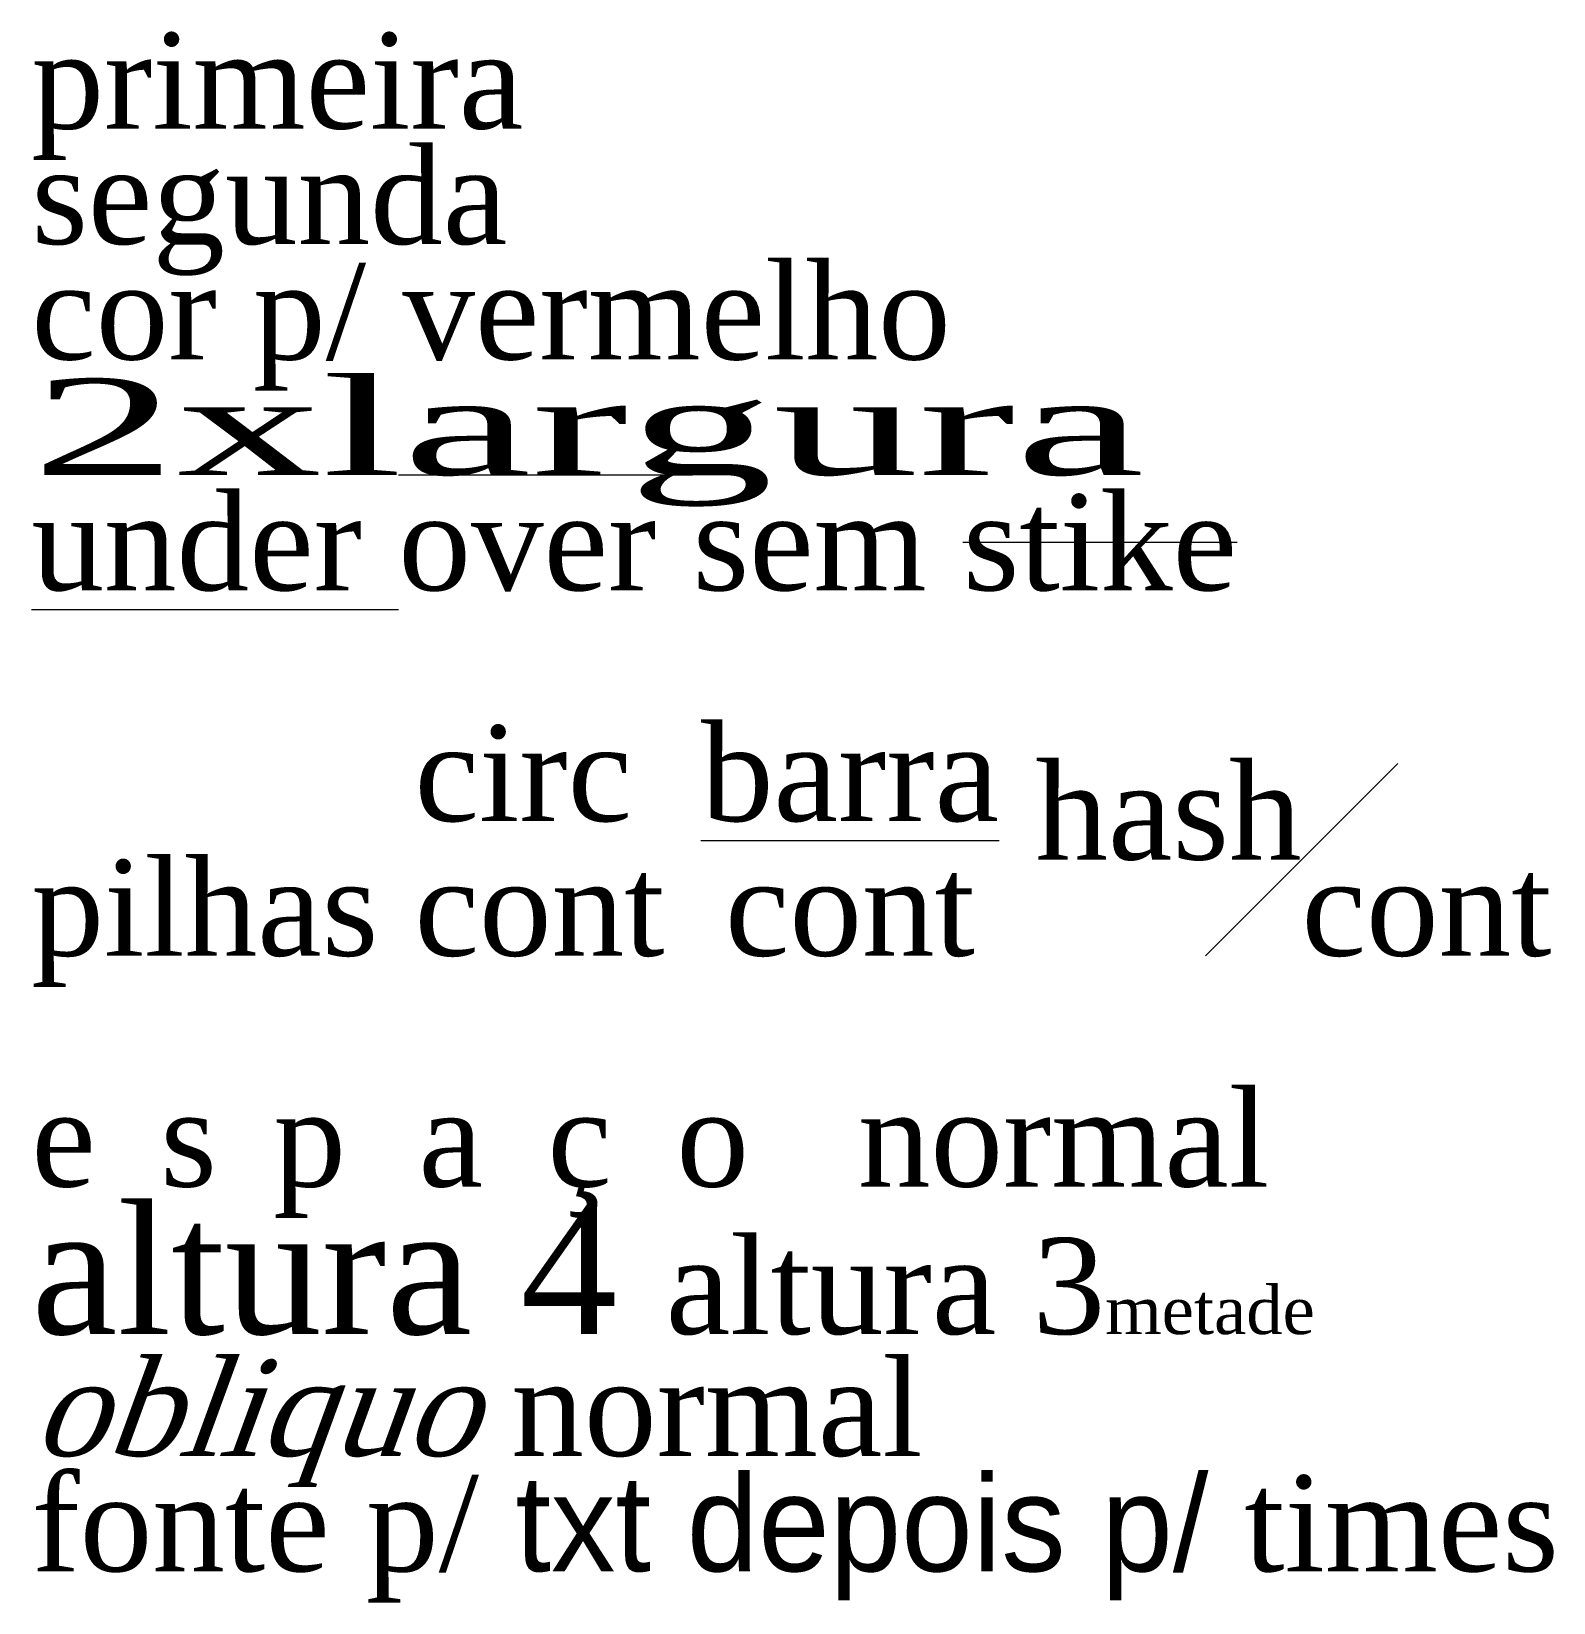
# Model space of a CAD drawing. Header units: millimetres. Extents: x 0 to 47.5, y -49 to 0.
import ezdxf

# ---------------------------------------------------------------- set-up
doc = ezdxf.new("R2010")
doc.units = ezdxf.units.MM
doc.layers.get('0').update_dxf_attribs({"color": 5, "linetype": 'CONTINUOUS', "lineweight": 0})
doc.styles.add('times', font='times.ttf')

msp = doc.modelspace()

# ---------------------------------------------------------------- texts
at = {"linetype": 'Continuous', "lineweight": 0, "insert": (0, 0), "char_height": 3, "attachment_point": 1, "line_spacing_factor": 0.72, "style": 'times'}
msp.add_mtext('primeira\\Psegunda\\Pcor p/ \\C1vermelho\\C256\\P\\W2;2xlargura\\W1\\P\\Lunder\\l\\O over\\o sem \\Kstike\\k\\P\\Ppilhas \\Scirc^ cont; \\Sbarra/cont; \\Shash#cont;\\P\\P\\T2espaço\\T1 normal\\P\\H4altura 4 \\H3altura 3\\H0.5xmetade\\H3\\P\\Q20;obliquo\\Q0; normal\\Pfonte p/ \\Ftxt;txt depois p/ \\FTimes.ttf;times\\P', dxfattribs=at)

doc.saveas('drawing.dxf')
